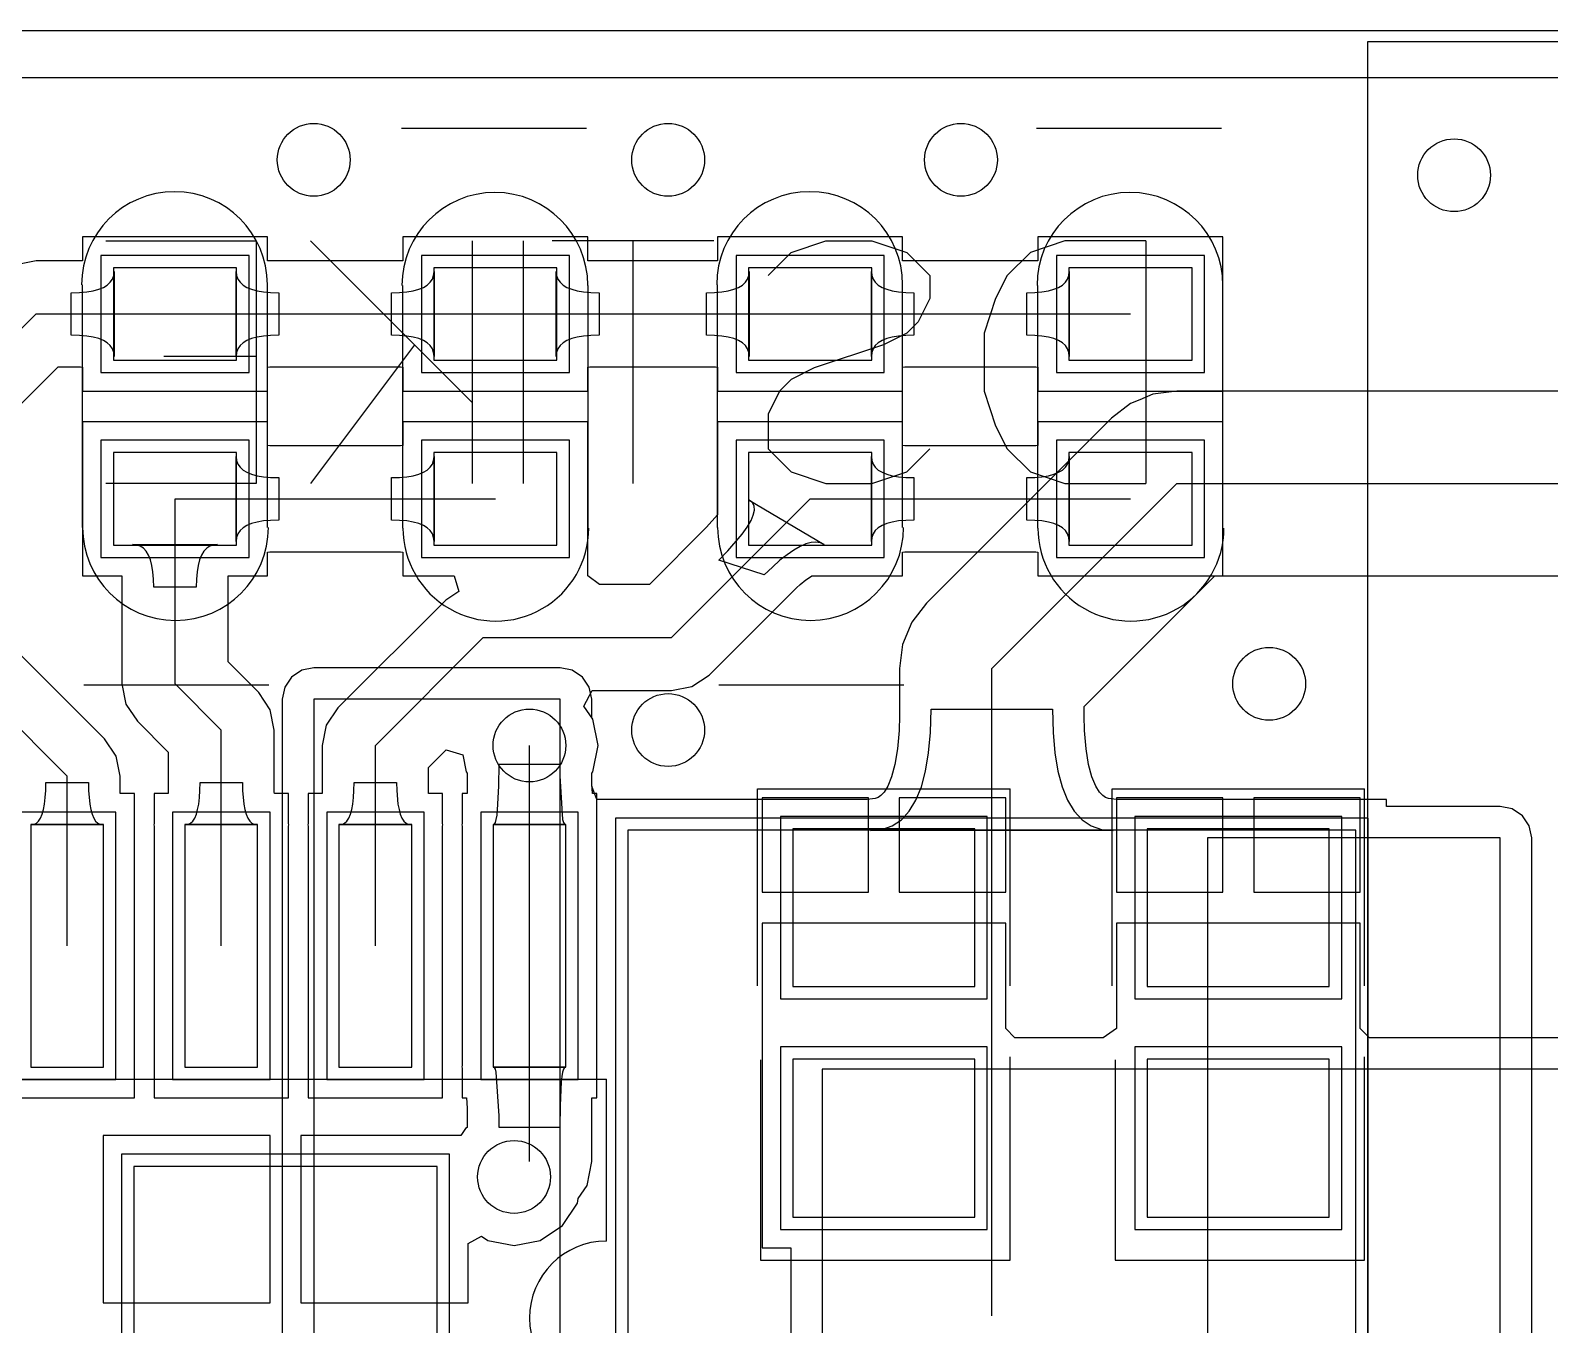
# Model space of a CAD drawing. Header units: millimetres. Extents: x 45 to 153, y 65 to 102.
# Drawn here: x 51.51 to 64.03, y 90.99 to 101.65 of the extents above; entities that cross this region are included whole.
import ezdxf

# ---------------------------------------------------------------- set-up
doc = ezdxf.new("R2010")
doc.units = ezdxf.units.MM
for name, color, linetype in [('BottomLayer', 5, 'Continuous'), ('BottomOverlay', 54, 'Continuous'), ('BottomPaste', 16, 'Continuous'), ('BottomSolder', 6, 'Continuous'), ('KeepOutLayer', 6, 'Continuous'), ('MultiLayer', 9, 'Continuous'), ('TopLayer', 1, 'Continuous'), ('TopOverlay', 2, 'Continuous'), ('TopPaste', 8, 'Continuous'), ('TopSolder', 216, 'Continuous')]:
    doc.layers.add(name, color=color, linetype=linetype)

# ---------------------------------------------------------------- blocks, each defined once
blk = doc.blocks.new('IP5306_3')
at = {"layer": 'TopLayer'}
for p, q in [((-4.085, 1.675), (-4.085, 1.075)), ((-2.085, 1.675), (-4.085, 1.675)), ((-2.085, 1.075), (-2.085, 1.675)), ((1.963, 1.675), (1.963, 1.075)), ((3.963, 1.675), (1.963, 1.675)), ((3.963, 1.075), (3.963, 1.675)), ((-4.085, 1.075), (-2.085, 1.075)), ((1.963, 1.075), (3.963, 1.075)), ((-1.267, 0.615), (-1.267, -1.885)), ((1.233, 0.615), (-1.267, 0.615)), ((1.233, -1.885), (1.233, 0.615)), ((-4.085, 0.405), (-4.085, -0.195)), ((-2.085, 0.405), (-4.085, 0.405)), ((-2.085, -0.195), (-2.085, 0.405)), ((1.963, 0.405), (1.963, -0.195)), ((3.963, 0.405), (1.963, 0.405)), ((3.963, -0.195), (3.963, 0.405)), ((-4.085, -0.195), (-2.085, -0.195)), ((1.963, -0.195), (3.963, -0.195)), ((-4.085, -0.865), (-4.085, -1.465)), ((-2.085, -0.865), (-4.085, -0.865)), ((-2.085, -1.465), (-2.085, -0.865)), ((1.963, -0.865), (1.963, -1.465)), ((3.963, -0.865), (1.963, -0.865)), ((3.963, -1.465), (3.963, -0.865)), ((-4.085, -1.465), (-2.085, -1.465)), ((1.963, -1.465), (3.963, -1.465)), ((-1.267, -1.885), (1.233, -1.885)), ((-4.085, -2.135), (-4.085, -2.735)), ((-2.085, -2.135), (-4.085, -2.135)), ((-2.085, -2.735), (-2.085, -2.135)), ((1.963, -2.135), (1.963, -2.735)), ((3.963, -2.135), (1.963, -2.135)), ((3.963, -2.735), (3.963, -2.135)), ((-4.085, -2.735), (-2.085, -2.735)), ((1.963, -2.735), (3.963, -2.735))]:
    blk.add_line(p, q, dxfattribs=at)
at = {"layer": 'TopOverlay'}
for p, q in [((-0.652, 2.01), (-1.987, 2.01)), ((-1.987, -3.07), (-1.987, 2.01)), ((0.618, 2.01), (1.853, 2.01)), ((1.853, -3.07), (1.853, 2.01)), ((1.853, -3.07), (-1.987, -3.07))]:
    blk.add_line(p, q, dxfattribs=at)
blk.add_arc((-0.017, 2.01), 0.635, 180, 0, dxfattribs=at)
at = {"layer": 'TopPaste'}
for p, q in [((-4.085, 1.675), (-4.085, 1.075)), ((-2.085, 1.675), (-4.085, 1.675)), ((-2.085, 1.075), (-2.085, 1.675)), ((1.963, 1.675), (1.963, 1.075)), ((3.963, 1.675), (1.963, 1.675)), ((3.963, 1.075), (3.963, 1.675)), ((-4.085, 1.075), (-2.085, 1.075)), ((1.963, 1.075), (3.963, 1.075)), ((-1.267, 0.615), (-1.267, -1.885)), ((1.233, 0.615), (-1.267, 0.615)), ((1.233, -1.885), (1.233, 0.615)), ((-4.085, 0.405), (-4.085, -0.195)), ((-2.085, 0.405), (-4.085, 0.405)), ((-2.085, -0.195), (-2.085, 0.405)), ((1.963, 0.405), (1.963, -0.195)), ((3.963, 0.405), (1.963, 0.405)), ((3.963, -0.195), (3.963, 0.405)), ((-4.085, -0.195), (-2.085, -0.195)), ((1.963, -0.195), (3.963, -0.195)), ((-4.085, -0.865), (-4.085, -1.465)), ((-2.085, -0.865), (-4.085, -0.865)), ((-2.085, -1.465), (-2.085, -0.865)), ((1.963, -0.865), (1.963, -1.465)), ((3.963, -0.865), (1.963, -0.865)), ((3.963, -1.465), (3.963, -0.865)), ((-4.085, -1.465), (-2.085, -1.465)), ((1.963, -1.465), (3.963, -1.465)), ((-1.267, -1.885), (1.233, -1.885)), ((-4.085, -2.135), (-4.085, -2.735)), ((-2.085, -2.135), (-4.085, -2.135)), ((-2.085, -2.735), (-2.085, -2.135)), ((1.963, -2.135), (1.963, -2.735)), ((3.963, -2.135), (1.963, -2.135)), ((3.963, -2.735), (3.963, -2.135)), ((-4.085, -2.735), (-2.085, -2.735)), ((1.963, -2.735), (3.963, -2.735))]:
    blk.add_line(p, q, dxfattribs=at)
at = {"layer": 'TopSolder'}
for p, q in [((-4.186, 1.777), (-4.186, 0.974)), ((-1.983, 1.777), (-4.186, 1.777)), ((-1.983, 0.974), (-1.983, 1.777)), ((1.862, 1.777), (1.862, 0.974)), ((4.065, 1.777), (1.862, 1.777)), ((4.065, 0.974), (4.065, 1.777)), ((-4.186, 0.974), (-1.983, 0.974)), ((1.862, 0.974), (4.065, 0.974)), ((-1.368, 0.717), (-1.368, -1.987)), ((1.335, 0.717), (-1.368, 0.717)), ((1.335, -1.987), (1.335, 0.717)), ((-4.186, 0.507), (-4.186, -0.296)), ((-1.983, 0.507), (-4.186, 0.507)), ((-1.983, -0.296), (-1.983, 0.507)), ((1.862, 0.507), (1.862, -0.296)), ((4.065, 0.507), (1.862, 0.507)), ((4.065, -0.296), (4.065, 0.507)), ((-4.186, -0.296), (-1.983, -0.296)), ((1.862, -0.296), (4.065, -0.296)), ((-4.186, -0.763), (-4.186, -1.566)), ((-1.983, -0.763), (-4.186, -0.763)), ((-1.983, -1.566), (-1.983, -0.763)), ((1.862, -0.763), (1.862, -1.566)), ((4.065, -0.763), (1.862, -0.763)), ((4.065, -1.566), (4.065, -0.763)), ((-4.186, -1.566), (-1.983, -1.566)), ((1.862, -1.566), (4.065, -1.566)), ((-1.368, -1.987), (1.335, -1.987)), ((-4.186, -2.033), (-4.186, -2.836)), ((-1.983, -2.033), (-4.186, -2.033)), ((-1.983, -2.836), (-1.983, -2.033)), ((1.862, -2.033), (1.862, -2.836)), ((4.065, -2.033), (1.862, -2.033)), ((4.065, -2.836), (4.065, -2.033)), ((-4.186, -2.836), (-1.983, -2.836)), ((1.862, -2.836), (4.065, -2.836))]:
    blk.add_line(p, q, dxfattribs=at)
blk = doc.blocks.new('LED_36')
at = {"layer": 'TopLayer'}
for p, q in [((-1.143, 0.508), (-1.143, -0.508)), ((-0.381, 0.508), (-1.143, 0.508)), ((-0.381, -0.508), (-0.381, 0.508)), ((0.381, 0.508), (0.381, -0.508)), ((1.143, 0.508), (0.381, 0.508)), ((1.143, -0.508), (1.143, 0.508)), ((-1.143, -0.508), (-0.381, -0.508)), ((0.381, -0.508), (1.143, -0.508))]:
    blk.add_line(p, q, dxfattribs=at)
at = {"layer": 'TopOverlay'}
for p, q in [((-0.997, 0.762), (1.003, 0.762)), ((-2.294, 0.497), (-2.294, 0.751)), ((-2.294, -0.773), (-2.294, 0.497)), ((1.003, -0.762), (-0.997, -0.762))]:
    blk.add_line(p, q, dxfattribs=at)
for centre, start, end in [((-0.997, -0.004), 90, 270), ((1.003, 0.004), 270, 90)]:
    blk.add_arc(centre, 0.766, start, end, dxfattribs=at)
at = {"layer": 'TopPaste'}
for p, q in [((-1.143, 0.508), (-1.143, -0.508)), ((-0.381, 0.508), (-1.143, 0.508)), ((-0.381, -0.508), (-0.381, 0.508)), ((0.381, 0.508), (0.381, -0.508)), ((1.143, 0.508), (0.381, 0.508)), ((1.143, -0.508), (1.143, 0.508)), ((-1.143, -0.508), (-0.381, -0.508)), ((0.381, -0.508), (1.143, -0.508))]:
    blk.add_line(p, q, dxfattribs=at)
at = {"layer": 'TopSolder'}
for p, q in [((-1.245, 0.61), (-1.245, -0.61)), ((-0.279, 0.61), (-1.245, 0.61)), ((-0.279, -0.61), (-0.279, 0.61)), ((0.279, 0.61), (0.279, -0.61)), ((1.245, 0.61), (0.279, 0.61)), ((1.245, -0.61), (1.245, 0.61)), ((-1.245, -0.61), (-0.279, -0.61)), ((0.279, -0.61), (1.245, -0.61))]:
    blk.add_line(p, q, dxfattribs=at)
blk = doc.blocks.new('LED_37')
at = {"layer": 'TopLayer'}
for p, q in [((-1.143, 0.508), (-1.143, -0.508)), ((-0.381, 0.508), (-1.143, 0.508)), ((-0.381, -0.508), (-0.381, 0.508)), ((0.381, 0.508), (0.381, -0.508)), ((1.143, 0.508), (0.381, 0.508)), ((1.143, -0.508), (1.143, 0.508)), ((-1.143, -0.508), (-0.381, -0.508)), ((0.381, -0.508), (1.143, -0.508))]:
    blk.add_line(p, q, dxfattribs=at)
at = {"layer": 'TopOverlay'}
for p, q in [((1.003, 0.762), (-0.997, 0.762)), ((-2.294, 0.497), (-2.294, 0.751)), ((-2.294, -0.773), (-2.294, 0.497)), ((1.003, -0.762), (-0.997, -0.762))]:
    blk.add_line(p, q, dxfattribs=at)
for centre, start, end in [((-0.997, -0.004), 90, 270), ((1.003, 0.004), 270, 90)]:
    blk.add_arc(centre, 0.766, start, end, dxfattribs=at)
at = {"layer": 'TopPaste'}
for p, q in [((-1.143, 0.508), (-1.143, -0.508)), ((-0.381, 0.508), (-1.143, 0.508)), ((-0.381, -0.508), (-0.381, 0.508)), ((0.381, 0.508), (0.381, -0.508)), ((1.143, 0.508), (0.381, 0.508)), ((1.143, -0.508), (1.143, 0.508)), ((-1.143, -0.508), (-0.381, -0.508)), ((0.381, -0.508), (1.143, -0.508))]:
    blk.add_line(p, q, dxfattribs=at)
at = {"layer": 'TopSolder'}
for p, q in [((-1.245, 0.61), (-1.245, -0.61)), ((-0.279, 0.61), (-1.245, 0.61)), ((-0.279, -0.61), (-0.279, 0.61)), ((0.279, 0.61), (0.279, -0.61)), ((1.245, 0.61), (0.279, 0.61)), ((1.245, -0.61), (1.245, 0.61)), ((-1.245, -0.61), (-0.279, -0.61)), ((0.279, -0.61), (1.245, -0.61))]:
    blk.add_line(p, q, dxfattribs=at)
blk = doc.blocks.new('LED_38')
at = {"layer": 'TopLayer'}
for p, q in [((-1.143, 0.508), (-1.143, -0.508)), ((-0.381, 0.508), (-1.143, 0.508)), ((-0.381, -0.508), (-0.381, 0.508)), ((0.381, 0.508), (0.381, -0.508)), ((1.143, 0.508), (0.381, 0.508)), ((1.143, -0.508), (1.143, 0.508)), ((-1.143, -0.508), (-0.381, -0.508)), ((0.381, -0.508), (1.143, -0.508))]:
    blk.add_line(p, q, dxfattribs=at)
at = {"layer": 'TopOverlay'}
for p, q in [((-0.997, 0.762), (1.003, 0.762)), ((-2.294, 0.751), (-2.294, 0.497)), ((-2.294, 0.497), (-2.294, -0.773)), ((-0.997, -0.762), (1.003, -0.762))]:
    blk.add_line(p, q, dxfattribs=at)
for centre, start, end in [((-0.997, -0.004), 90, 270), ((1.003, 0.004), 270, 90)]:
    blk.add_arc(centre, 0.766, start, end, dxfattribs=at)
at = {"layer": 'TopPaste'}
for p, q in [((-1.143, 0.508), (-1.143, -0.508)), ((-0.381, 0.508), (-1.143, 0.508)), ((-0.381, -0.508), (-0.381, 0.508)), ((0.381, 0.508), (0.381, -0.508)), ((1.143, 0.508), (0.381, 0.508)), ((1.143, -0.508), (1.143, 0.508)), ((-1.143, -0.508), (-0.381, -0.508)), ((0.381, -0.508), (1.143, -0.508))]:
    blk.add_line(p, q, dxfattribs=at)
at = {"layer": 'TopSolder'}
for p, q in [((-1.245, 0.61), (-1.245, -0.61)), ((-0.279, 0.61), (-1.245, 0.61)), ((-0.279, -0.61), (-0.279, 0.61)), ((0.279, 0.61), (0.279, -0.61)), ((1.245, 0.61), (0.279, 0.61)), ((1.245, -0.61), (1.245, 0.61)), ((-1.245, -0.61), (-0.279, -0.61)), ((0.279, -0.61), (1.245, -0.61))]:
    blk.add_line(p, q, dxfattribs=at)
blk = doc.blocks.new('LED_39')
at = {"layer": 'TopLayer'}
for p, q in [((-1.143, 0.508), (-1.143, -0.508)), ((-0.381, 0.508), (-1.143, 0.508)), ((-0.381, -0.508), (-0.381, 0.508)), ((0.381, 0.508), (0.381, -0.508)), ((1.143, 0.508), (0.381, 0.508)), ((1.143, -0.508), (1.143, 0.508)), ((-1.143, -0.508), (-0.381, -0.508)), ((0.381, -0.508), (1.143, -0.508))]:
    blk.add_line(p, q, dxfattribs=at)
at = {"layer": 'TopOverlay'}
for p, q in [((-0.997, 0.762), (1.003, 0.762)), ((-2.294, 0.751), (-2.294, 0.497)), ((-2.294, 0.497), (-2.294, -0.773)), ((-0.997, -0.762), (1.003, -0.762))]:
    blk.add_line(p, q, dxfattribs=at)
for centre, start, end in [((-0.997, -0.004), 90, 270), ((1.003, 0.004), 270, 90)]:
    blk.add_arc(centre, 0.766, start, end, dxfattribs=at)
at = {"layer": 'TopPaste'}
for p, q in [((-1.143, 0.508), (-1.143, -0.508)), ((-0.381, 0.508), (-1.143, 0.508)), ((-0.381, -0.508), (-0.381, 0.508)), ((0.381, 0.508), (0.381, -0.508)), ((1.143, 0.508), (0.381, 0.508)), ((1.143, -0.508), (1.143, 0.508)), ((-1.143, -0.508), (-0.381, -0.508)), ((0.381, -0.508), (1.143, -0.508))]:
    blk.add_line(p, q, dxfattribs=at)
at = {"layer": 'TopSolder'}
for p, q in [((-1.245, 0.61), (-1.245, -0.61)), ((-0.279, 0.61), (-1.245, 0.61)), ((-0.279, -0.61), (-0.279, 0.61)), ((0.279, 0.61), (0.279, -0.61)), ((1.245, 0.61), (0.279, 0.61)), ((1.245, -0.61), (1.245, 0.61)), ((-1.245, -0.61), (-0.279, -0.61)), ((0.279, -0.61), (1.245, -0.61))]:
    blk.add_line(p, q, dxfattribs=at)
blk = doc.blocks.new('C0805_47')
at = {"layer": 'TopLayer'}
for p, q in [((-0.3, 0.75), (-1.6, 0.75)), ((-1.6, 0.75), (-1.6, -0.75)), ((-0.3, -0.75), (-0.3, 0.75)), ((1.6, 0.75), (0.3, 0.75)), ((0.3, 0.75), (0.3, -0.75)), ((1.6, -0.75), (1.6, 0.75)), ((-1.6, -0.75), (-0.3, -0.75)), ((0.3, -0.75), (1.6, -0.75))]:
    blk.add_line(p, q, dxfattribs=at)
at = {"layer": 'TopOverlay'}
for p, q in [((-0.305, 1.041), (-1.93, 1.041)), ((-1.93, -1.041), (-1.93, 1.041)), ((1.956, 1.041), (0.279, 1.041)), ((1.956, -1.016), (1.956, 1.041)), ((-0.305, -1.041), (-1.93, -1.041)), ((0.305, -1.016), (1.956, -1.016))]:
    blk.add_line(p, q, dxfattribs=at)
at = {"layer": 'TopPaste'}
for p, q in [((-0.3, 0.75), (-1.6, 0.75)), ((-1.6, 0.75), (-1.6, -0.75)), ((-0.3, -0.75), (-0.3, 0.75)), ((1.6, 0.75), (0.3, 0.75)), ((0.3, 0.75), (0.3, -0.75)), ((1.6, -0.75), (1.6, 0.75)), ((-1.6, -0.75), (-0.3, -0.75)), ((0.3, -0.75), (1.6, -0.75))]:
    blk.add_line(p, q, dxfattribs=at)
at = {"layer": 'TopSolder'}
for p, q in [((-0.198, 0.852), (-1.702, 0.852)), ((-1.702, 0.852), (-1.702, -0.852)), ((-0.198, -0.852), (-0.198, 0.852)), ((1.702, 0.852), (0.198, 0.852)), ((0.198, 0.852), (0.198, -0.852)), ((1.702, -0.852), (1.702, 0.852)), ((-1.702, -0.852), (-0.198, -0.852)), ((0.198, -0.852), (1.702, -0.852))]:
    blk.add_line(p, q, dxfattribs=at)
blk = doc.blocks.new('C0805_50')
at = {"layer": 'TopLayer'}
for p, q in [((-0.3, 0.75), (-1.6, 0.75)), ((-1.6, 0.75), (-1.6, -0.75)), ((-0.3, -0.75), (-0.3, 0.75)), ((1.6, 0.75), (0.3, 0.75)), ((0.3, 0.75), (0.3, -0.75)), ((1.6, -0.75), (1.6, 0.75)), ((-1.6, -0.75), (-0.3, -0.75)), ((0.3, -0.75), (1.6, -0.75))]:
    blk.add_line(p, q, dxfattribs=at)
at = {"layer": 'TopOverlay'}
for p, q in [((-0.305, 1.041), (-1.93, 1.041)), ((-1.93, -1.041), (-1.93, 1.041)), ((1.956, 1.041), (0.279, 1.041)), ((1.956, -1.016), (1.956, 1.041)), ((-0.305, -1.041), (-1.93, -1.041)), ((0.305, -1.016), (1.956, -1.016))]:
    blk.add_line(p, q, dxfattribs=at)
at = {"layer": 'TopPaste'}
for p, q in [((-0.3, 0.75), (-1.6, 0.75)), ((-1.6, 0.75), (-1.6, -0.75)), ((-0.3, -0.75), (-0.3, 0.75)), ((1.6, 0.75), (0.3, 0.75)), ((0.3, 0.75), (0.3, -0.75)), ((1.6, -0.75), (1.6, 0.75)), ((-1.6, -0.75), (-0.3, -0.75)), ((0.3, -0.75), (1.6, -0.75))]:
    blk.add_line(p, q, dxfattribs=at)
at = {"layer": 'TopSolder'}
for p, q in [((-0.198, 0.852), (-1.702, 0.852)), ((-1.702, 0.852), (-1.702, -0.852)), ((-0.198, -0.852), (-0.198, 0.852)), ((1.702, 0.852), (0.198, 0.852)), ((0.198, 0.852), (0.198, -0.852)), ((1.702, -0.852), (1.702, 0.852)), ((-1.702, -0.852), (-0.198, -0.852)), ((0.198, -0.852), (1.702, -0.852))]:
    blk.add_line(p, q, dxfattribs=at)
blk = doc.blocks.new('18650_SMT_B_66')
at = {"layer": 'BottomLayer'}
for p, q in [((70.085, 2.92), (70.085, -5.08)), ((76.085, -5.08), (76.085, 2.92)), ((70.085, -5.08), (76.085, -5.08))]:
    blk.add_line(p, q, dxfattribs=at)
at = {"layer": 'BottomOverlay'}
for p, q in [((69.985, 9.42), (69.985, -11.58)), ((69.985, -11.58), (-7.015, -11.58))]:
    blk.add_line(p, q, dxfattribs=at)
at = {"layer": 'BottomPaste'}
for p, q in [((70.085, 2.92), (70.085, -5.08)), ((76.085, -5.08), (76.085, 2.92)), ((70.085, -5.08), (76.085, -5.08))]:
    blk.add_line(p, q, dxfattribs=at)
at = {"layer": 'BottomSolder'}
for p, q in [((69.983, 3.022), (69.983, -5.181)), ((76.187, -5.181), (76.187, 3.022)), ((69.983, -5.181), (76.187, -5.181))]:
    blk.add_line(p, q, dxfattribs=at)

msp = doc.modelspace()

# ---------------------------------------------------------------- linework, layer by layer
at = {"layer": 'BottomLayer'}
for p, q in [((48.811, 101.262), (146.747, 101.262)), ((60.96, 98.678), (60.763, 98.652)), ((68.834, 98.678), (60.96, 98.678)), ((60.58, 98.576), (60.422, 98.455)), ((60.656, 98.607), (60.58, 98.576)), ((60.763, 98.652), (60.656, 98.607)), ((60.422, 98.455), (58.898, 96.931)), ((59.436, 96.393), (60.96, 97.917)), ((60.96, 97.917), (68.834, 97.917)), ((60.197, 96.078), (61.275, 97.156)), ((61.275, 97.156), (68.519, 97.156)), ((58.898, 96.931), (58.777, 96.773)), ((58.777, 96.773), (58.701, 96.59)), ((58.701, 96.59), (58.675, 96.393)), ((53.665, 96.322), (53.609, 96.238)), ((53.749, 96.378), (53.665, 96.322)), ((53.848, 96.398), (53.749, 96.378)), ((55.88, 96.398), (53.848, 96.398)), ((55.979, 96.378), (55.88, 96.398)), ((56.063, 96.322), (55.979, 96.378)), ((56.119, 96.238), (56.063, 96.322)), ((58.675, 96.393), (58.675, 96.001)), ((59.436, 91.059), (59.436, 96.393)), ((53.609, 96.238), (53.589, 96.139)), ((56.139, 96.139), (56.119, 96.238)), ((53.589, 96.139), (53.589, 83.317)), ((53.848, 96.139), (53.848, 74.549)), ((55.88, 96.139), (53.848, 96.139)), ((55.88, 74.549), (55.88, 96.139)), ((56.139, 95.987), (56.139, 96.139)), ((58.931, 95.866), (58.936, 96.056)), ((58.936, 96.056), (59.936, 96.056)), ((59.936, 96.056), (59.941, 95.866)), ((60.197, 96.001), (60.197, 96.078)), ((56.148, 95.974), (56.139, 95.987)), ((56.191, 95.758), (56.148, 95.974)), ((58.675, 96.001), (58.672, 95.881)), ((60.2, 95.881), (60.197, 96.001)), ((58.672, 95.881), (58.659, 95.729)), ((58.916, 95.696), (58.931, 95.866)), ((59.941, 95.866), (59.956, 95.696)), ((60.213, 95.729), (60.2, 95.881)), ((56.148, 95.542), (56.191, 95.758)), ((58.659, 95.729), (58.638, 95.601)), ((58.891, 95.546), (58.916, 95.696)), ((59.956, 95.696), (59.981, 95.546)), ((60.234, 95.601), (60.213, 95.729)), ((56.139, 95.529), (56.148, 95.542)), ((58.638, 95.601), (58.61, 95.499)), ((58.856, 95.416), (58.891, 95.546)), ((59.981, 95.546), (60.016, 95.416)), ((60.262, 95.499), (60.234, 95.601)), ((56.139, 95.422), (56.139, 95.529)), ((56.182, 95.313), (56.139, 95.422)), ((58.579, 95.423), (58.549, 95.373)), ((58.61, 95.499), (58.579, 95.423)), ((58.811, 95.306), (58.856, 95.416)), ((60.016, 95.416), (60.061, 95.306)), ((60.293, 95.423), (60.262, 95.499)), ((60.323, 95.373), (60.293, 95.423)), ((56.266, 95.313), (56.182, 95.313)), ((58.407, 95.313), (56.266, 95.313)), ((58.409, 95.314), (58.407, 95.313)), ((58.474, 95.32), (58.409, 95.314)), ((58.499, 95.329), (58.474, 95.32)), ((58.522, 95.345), (58.499, 95.329)), ((58.549, 95.373), (58.522, 95.345)), ((58.756, 95.216), (58.811, 95.306)), ((60.061, 95.306), (60.116, 95.216)), ((60.35, 95.345), (60.323, 95.373)), ((60.373, 95.329), (60.35, 95.345)), ((60.398, 95.32), (60.373, 95.329)), ((60.463, 95.314), (60.398, 95.32)), ((60.465, 95.313), (60.463, 95.314)), ((62.69, 95.313), (60.465, 95.313)), ((62.69, 95.255), (62.69, 95.313)), ((58.691, 95.146), (58.756, 95.216)), ((60.116, 95.216), (60.181, 95.146)), ((63.627, 95.255), (62.69, 95.255)), ((63.726, 95.235), (63.627, 95.255)), ((63.81, 95.179), (63.726, 95.235)), ((63.866, 95.095), (63.81, 95.179)), ((58.436, 95.056), (58.531, 95.066)), ((60.436, 95.056), (58.436, 95.056)), ((58.531, 95.066), (58.616, 95.096)), ((58.616, 95.096), (58.691, 95.146)), ((60.181, 95.146), (60.256, 95.096)), ((60.256, 95.096), (60.341, 95.066)), ((60.341, 95.066), (60.436, 95.056)), ((63.886, 94.996), (63.866, 95.095)), ((61.214, 94.996), (61.214, 80.391)), ((63.627, 94.996), (61.214, 94.996)), ((63.627, 80.391), (63.627, 94.996)), ((63.886, 80.391), (63.886, 94.996))]:
    msp.add_line(p, q, dxfattribs=at)
for centre in [(53.848, 100.584), (56.769, 100.584), (59.182, 100.584), (63.246, 100.457), (61.722, 96.266), (56.769, 95.885), (55.626, 95.758), (55.499, 92.202)]:
    msp.add_circle(centre, 0.3, dxfattribs=at)
at = {"layer": 'BottomOverlay'}
for p, q in [((52.136, 99.917), (53.374, 99.917)), ((53.374, 99.917), (53.374, 97.917)), ((53.822, 99.917), (55.155, 98.584)), ((55.155, 99.917), (55.155, 97.917)), ((55.574, 99.917), (55.574, 97.917)), ((57.145, 99.917), (55.812, 99.917)), ((56.478, 99.917), (56.478, 97.917)), ((57.783, 99.821), (58.068, 99.917)), ((58.068, 99.917), (58.449, 99.917)), ((58.449, 99.917), (58.735, 99.821)), ((60.039, 99.917), (59.754, 99.821)), ((60.706, 99.917), (60.039, 99.917)), ((60.706, 99.917), (60.706, 97.917)), ((57.592, 99.631), (57.783, 99.821)), ((58.735, 99.821), (58.925, 99.631)), ((59.754, 99.821), (59.563, 99.631)), ((58.925, 99.631), (58.925, 99.44)), ((59.563, 99.631), (59.468, 99.44)), ((58.925, 99.44), (58.83, 99.25)), ((59.468, 99.44), (59.373, 99.155)), ((58.83, 99.25), (58.735, 99.155)), ((54.679, 99.06), (53.822, 97.917)), ((58.545, 99.06), (57.973, 98.869)), ((58.735, 99.155), (58.545, 99.06)), ((59.373, 99.155), (59.373, 98.679)), ((53.374, 98.964), (52.612, 98.964)), ((57.973, 98.869), (57.783, 98.774)), ((57.688, 98.679), (57.592, 98.488)), ((57.783, 98.774), (57.688, 98.679)), ((59.373, 98.679), (59.468, 98.393)), ((57.592, 98.488), (57.592, 98.203)), ((59.468, 98.393), (59.563, 98.203)), ((57.592, 98.203), (57.783, 98.012)), ((58.735, 98.012), (58.925, 98.203)), ((59.563, 98.203), (59.754, 98.012)), ((53.374, 97.917), (52.136, 97.917)), ((57.783, 98.012), (58.068, 97.917)), ((58.068, 97.917), (58.449, 97.917)), ((58.449, 97.917), (58.735, 98.012)), ((59.754, 98.012), (60.039, 97.917)), ((60.039, 97.917), (60.706, 97.917))]:
    msp.add_line(p, q, dxfattribs=at)
at = {"layer": 'KeepOutLayer'}
msp.add_line((47.904, 101.651), (147.876, 101.651), dxfattribs=at)
at = {"layer": 'MultiLayer'}
for centre in [(53.848, 100.584), (56.769, 100.584), (59.182, 100.584), (63.246, 100.457), (61.722, 96.266), (56.769, 95.885), (55.626, 95.758), (55.499, 92.202)]:
    msp.add_circle(centre, 0.3, dxfattribs=at)
at = {"layer": 'TopLayer'}
for p, q in [((48.811, 101.262), (146.747, 101.262)), ((53.467, 99.949), (51.943, 99.949)), ((51.943, 99.949), (51.943, 99.753)), ((53.467, 99.753), (53.467, 99.949)), ((56.107, 99.949), (54.583, 99.949)), ((54.583, 99.949), (54.583, 99.753)), ((56.107, 99.753), (56.107, 99.949)), ((58.701, 99.949), (57.177, 99.949)), ((57.177, 99.949), (57.177, 99.753)), ((58.701, 99.753), (58.701, 99.949)), ((61.341, 99.949), (59.817, 99.949)), ((59.817, 99.949), (59.817, 99.753)), ((61.341, 98.679), (61.341, 99.949)), ((51.562, 99.751), (51.395, 99.718)), ((51.925, 99.751), (51.562, 99.751)), ((51.943, 99.753), (51.925, 99.751)), ((52.2, 99.631), (52.203, 99.664)), ((52.203, 99.664), (52.203, 98.964)), ((53.21, 98.964), (53.21, 99.664)), ((53.21, 99.664), (53.213, 99.631)), ((53.486, 99.751), (53.467, 99.753)), ((54.564, 99.751), (53.486, 99.751)), ((54.583, 99.753), (54.564, 99.751)), ((54.836, 99.631), (54.84, 99.664)), ((54.84, 99.664), (54.84, 98.964)), ((55.847, 98.964), (55.847, 99.664)), ((55.847, 99.664), (55.85, 99.631)), ((56.125, 99.751), (56.107, 99.753)), ((57.159, 99.751), (56.125, 99.751)), ((57.177, 99.753), (57.159, 99.751)), ((57.434, 99.631), (57.437, 99.664)), ((57.437, 99.664), (57.437, 98.964)), ((58.444, 98.964), (58.444, 99.664)), ((58.444, 99.664), (58.448, 99.631)), ((58.72, 99.751), (58.701, 99.753)), ((59.798, 99.751), (58.72, 99.751)), ((59.817, 99.753), (59.798, 99.751)), ((60.071, 99.631), (60.074, 99.664)), ((60.074, 99.664), (60.074, 98.964)), ((52.115, 99.533), (52.147, 99.552)), ((52.147, 99.552), (52.171, 99.575)), ((52.171, 99.575), (52.189, 99.601)), ((52.189, 99.601), (52.2, 99.631)), ((53.213, 99.631), (53.224, 99.601)), ((53.224, 99.601), (53.241, 99.575)), ((53.241, 99.575), (53.266, 99.552)), ((53.266, 99.552), (53.297, 99.533)), ((54.752, 99.533), (54.784, 99.552)), ((54.784, 99.552), (54.808, 99.575)), ((54.808, 99.575), (54.826, 99.601)), ((54.826, 99.601), (54.836, 99.631)), ((55.85, 99.631), (55.861, 99.601)), ((55.861, 99.601), (55.878, 99.575)), ((55.878, 99.575), (55.903, 99.552)), ((55.903, 99.552), (55.935, 99.533)), ((57.349, 99.533), (57.381, 99.552)), ((57.381, 99.552), (57.406, 99.575)), ((57.406, 99.575), (57.423, 99.601)), ((57.423, 99.601), (57.434, 99.631)), ((58.448, 99.631), (58.458, 99.601)), ((58.458, 99.601), (58.476, 99.575)), ((58.476, 99.575), (58.5, 99.552)), ((58.5, 99.552), (58.532, 99.533)), ((59.987, 99.533), (60.018, 99.552)), ((60.018, 99.552), (60.043, 99.575)), ((60.043, 99.575), (60.06, 99.601)), ((60.06, 99.601), (60.071, 99.631)), ((51.85, 99.489), (51.917, 99.491)), ((51.85, 99.139), (51.85, 99.489)), ((51.917, 99.491), (51.977, 99.496)), ((51.977, 99.496), (52.03, 99.505)), ((52.03, 99.505), (52.076, 99.517)), ((52.076, 99.517), (52.115, 99.533)), ((53.297, 99.533), (53.336, 99.517)), ((53.336, 99.517), (53.381, 99.505)), ((53.381, 99.505), (53.434, 99.496)), ((53.434, 99.496), (53.493, 99.491)), ((53.493, 99.491), (53.56, 99.489)), ((53.56, 99.489), (53.56, 99.139)), ((54.49, 99.489), (54.556, 99.491)), ((54.49, 99.139), (54.49, 99.489)), ((54.556, 99.491), (54.616, 99.496)), ((54.616, 99.496), (54.668, 99.505)), ((54.668, 99.505), (54.714, 99.517)), ((54.714, 99.517), (54.752, 99.533)), ((55.935, 99.533), (55.974, 99.517)), ((55.974, 99.517), (56.019, 99.505)), ((56.019, 99.505), (56.072, 99.496)), ((56.072, 99.496), (56.132, 99.491)), ((56.132, 99.491), (56.2, 99.489)), ((56.2, 99.489), (56.2, 99.139)), ((57.084, 99.489), (57.152, 99.491)), ((57.084, 99.139), (57.084, 99.489)), ((57.152, 99.491), (57.212, 99.496)), ((57.212, 99.496), (57.265, 99.505)), ((57.265, 99.505), (57.31, 99.517)), ((57.31, 99.517), (57.349, 99.533)), ((58.532, 99.533), (58.57, 99.517)), ((58.57, 99.517), (58.616, 99.505)), ((58.616, 99.505), (58.668, 99.496)), ((58.668, 99.496), (58.728, 99.491)), ((58.728, 99.491), (58.794, 99.489)), ((58.794, 99.489), (58.794, 99.139)), ((59.724, 99.489), (59.791, 99.491)), ((59.724, 99.139), (59.724, 99.489)), ((59.791, 99.491), (59.85, 99.496)), ((59.85, 99.496), (59.903, 99.505)), ((59.903, 99.505), (59.948, 99.517)), ((59.948, 99.517), (59.987, 99.533)), ((50.927, 98.679), (51.562, 99.314)), ((51.562, 99.314), (52.705, 99.314)), ((52.705, 99.314), (55.345, 99.314)), ((55.345, 99.314), (57.939, 99.314)), ((57.939, 99.314), (60.579, 99.314)), ((51.917, 99.137), (51.85, 99.139)), ((51.977, 99.132), (51.917, 99.137)), ((52.03, 99.123), (51.977, 99.132)), ((52.076, 99.111), (52.03, 99.123)), ((52.115, 99.095), (52.076, 99.111)), ((52.147, 99.076), (52.115, 99.095)), ((52.171, 99.053), (52.147, 99.076)), ((52.189, 99.027), (52.171, 99.053)), ((53.241, 99.053), (53.224, 99.027)), ((53.266, 99.076), (53.241, 99.053)), ((53.297, 99.095), (53.266, 99.076)), ((53.336, 99.111), (53.297, 99.095)), ((53.381, 99.123), (53.336, 99.111)), ((53.434, 99.132), (53.381, 99.123)), ((53.493, 99.137), (53.434, 99.132)), ((53.56, 99.139), (53.493, 99.137)), ((54.556, 99.137), (54.49, 99.139)), ((54.616, 99.132), (54.556, 99.137)), ((54.668, 99.123), (54.616, 99.132)), ((54.714, 99.111), (54.668, 99.123)), ((54.752, 99.095), (54.714, 99.111)), ((54.784, 99.076), (54.752, 99.095)), ((54.808, 99.053), (54.784, 99.076)), ((54.826, 99.027), (54.808, 99.053)), ((55.878, 99.053), (55.861, 99.027)), ((55.903, 99.076), (55.878, 99.053)), ((55.935, 99.095), (55.903, 99.076)), ((55.974, 99.111), (55.935, 99.095)), ((56.019, 99.123), (55.974, 99.111)), ((56.072, 99.132), (56.019, 99.123)), ((56.132, 99.137), (56.072, 99.132)), ((56.2, 99.139), (56.132, 99.137)), ((57.152, 99.137), (57.084, 99.139)), ((57.212, 99.132), (57.152, 99.137)), ((57.265, 99.123), (57.212, 99.132)), ((57.31, 99.111), (57.265, 99.123)), ((57.349, 99.095), (57.31, 99.111)), ((57.381, 99.076), (57.349, 99.095)), ((57.406, 99.053), (57.381, 99.076)), ((57.423, 99.027), (57.406, 99.053)), ((58.476, 99.053), (58.458, 99.027)), ((58.5, 99.076), (58.476, 99.053)), ((58.532, 99.095), (58.5, 99.076)), ((58.57, 99.111), (58.532, 99.095)), ((58.616, 99.123), (58.57, 99.111)), ((58.668, 99.132), (58.616, 99.123)), ((58.728, 99.137), (58.668, 99.132)), ((58.794, 99.139), (58.728, 99.137)), ((59.791, 99.137), (59.724, 99.139)), ((59.85, 99.132), (59.791, 99.137)), ((59.903, 99.123), (59.85, 99.132)), ((59.948, 99.111), (59.903, 99.123)), ((59.987, 99.095), (59.948, 99.111)), ((60.018, 99.076), (59.987, 99.095)), ((60.043, 99.053), (60.018, 99.076)), ((60.06, 99.027), (60.043, 99.053)), ((52.2, 98.997), (52.189, 99.027)), ((52.203, 98.964), (52.2, 98.997)), ((53.213, 98.997), (53.21, 98.964)), ((53.224, 99.027), (53.213, 98.997)), ((54.836, 98.997), (54.826, 99.027)), ((54.84, 98.964), (54.836, 98.997)), ((55.85, 98.997), (55.847, 98.964)), ((55.861, 99.027), (55.85, 98.997)), ((57.434, 98.997), (57.423, 99.027)), ((57.437, 98.964), (57.434, 98.997)), ((58.448, 98.997), (58.444, 98.964)), ((58.458, 99.027), (58.448, 98.997)), ((60.071, 98.997), (60.06, 99.027)), ((60.074, 98.964), (60.071, 98.997)), ((51.364, 98.498), (51.743, 98.877)), ((51.743, 98.877), (51.925, 98.877)), ((51.925, 98.877), (51.943, 98.875)), ((51.943, 98.875), (51.943, 98.679)), ((53.467, 98.875), (53.486, 98.877)), ((53.467, 98.679), (53.467, 98.875)), ((53.486, 98.877), (54.564, 98.877)), ((54.564, 98.877), (54.583, 98.875)), ((54.583, 98.875), (54.583, 98.679)), ((56.107, 98.875), (56.125, 98.877)), ((56.107, 98.679), (56.107, 98.875)), ((56.125, 98.877), (57.159, 98.877)), ((57.159, 98.877), (57.177, 98.875)), ((57.177, 98.875), (57.177, 98.679)), ((58.701, 98.875), (58.72, 98.877)), ((58.701, 98.679), (58.701, 98.875)), ((58.72, 98.877), (59.798, 98.877)), ((59.798, 98.877), (59.817, 98.875)), ((59.817, 98.875), (59.817, 98.679)), ((51.943, 98.679), (53.467, 98.679)), ((54.583, 98.679), (56.107, 98.679)), ((57.177, 98.679), (58.701, 98.679)), ((59.817, 98.679), (61.341, 98.679)), ((53.467, 98.425), (51.943, 98.425)), ((51.943, 98.425), (51.943, 97.155)), ((53.467, 98.229), (53.467, 98.425)), ((56.107, 98.425), (54.583, 98.425)), ((54.583, 98.425), (54.583, 98.229)), ((56.107, 97.211), (56.107, 98.425)), ((58.701, 98.425), (57.177, 98.425)), ((57.177, 98.425), (57.177, 97.662)), ((58.701, 98.229), (58.701, 98.425)), ((61.341, 98.425), (59.817, 98.425)), ((59.817, 98.425), (59.817, 98.229)), ((61.341, 97.155), (61.341, 98.425)), ((53.486, 98.227), (53.467, 98.229)), ((54.564, 98.227), (53.486, 98.227)), ((54.583, 98.229), (54.564, 98.227)), ((58.72, 98.227), (58.701, 98.229)), ((59.798, 98.227), (58.72, 98.227)), ((59.817, 98.229), (59.798, 98.227)), ((53.21, 97.44), (53.21, 98.14)), ((53.21, 98.14), (53.213, 98.107)), ((53.213, 98.107), (53.224, 98.077)), ((53.224, 98.077), (53.241, 98.051)), ((53.241, 98.051), (53.266, 98.028)), ((54.784, 98.028), (54.808, 98.051)), ((54.808, 98.051), (54.826, 98.077)), ((54.826, 98.077), (54.836, 98.107)), ((54.836, 98.107), (54.84, 98.14)), ((54.84, 98.14), (54.84, 97.44)), ((58.444, 97.44), (58.444, 98.14)), ((58.444, 98.14), (58.448, 98.107)), ((58.448, 98.107), (58.458, 98.077)), ((58.458, 98.077), (58.476, 98.051)), ((58.476, 98.051), (58.5, 98.028)), ((60.018, 98.028), (60.043, 98.051)), ((60.043, 98.051), (60.06, 98.077)), ((60.06, 98.077), (60.071, 98.107)), ((60.071, 98.107), (60.074, 98.14)), ((60.074, 98.14), (60.074, 97.44)), ((53.266, 98.028), (53.297, 98.009)), ((53.297, 98.009), (53.336, 97.993)), ((53.336, 97.993), (53.381, 97.981)), ((53.381, 97.981), (53.434, 97.972)), ((53.434, 97.972), (53.493, 97.967)), ((53.493, 97.967), (53.56, 97.965)), ((53.56, 97.965), (53.56, 97.615)), ((54.49, 97.965), (54.556, 97.967)), ((54.49, 97.615), (54.49, 97.965)), ((54.556, 97.967), (54.616, 97.972)), ((54.616, 97.972), (54.668, 97.981)), ((54.668, 97.981), (54.714, 97.993)), ((54.714, 97.993), (54.752, 98.009)), ((54.752, 98.009), (54.784, 98.028)), ((58.5, 98.028), (58.532, 98.009)), ((58.532, 98.009), (58.57, 97.993)), ((58.57, 97.993), (58.616, 97.981)), ((58.616, 97.981), (58.668, 97.972)), ((58.668, 97.972), (58.728, 97.967)), ((58.728, 97.967), (58.794, 97.965)), ((58.794, 97.965), (58.794, 97.615)), ((59.724, 97.965), (59.791, 97.967)), ((59.724, 97.615), (59.724, 97.965)), ((59.791, 97.967), (59.85, 97.972)), ((59.85, 97.972), (59.903, 97.981)), ((59.903, 97.981), (59.948, 97.993)), ((59.948, 97.993), (59.987, 98.009)), ((59.987, 98.009), (60.018, 98.028)), ((52.705, 96.266), (52.705, 97.79)), ((52.705, 97.79), (55.345, 97.79)), ((56.796, 96.647), (57.939, 97.79)), ((57.939, 97.79), (60.579, 97.79)), ((57.175, 97.659), (57.086, 97.556)), ((57.177, 97.662), (57.175, 97.659)), ((57.463, 97.759), (57.437, 97.78)), ((57.437, 97.78), (58.056, 97.415)), ((57.477, 97.731), (57.463, 97.759)), ((57.471, 97.657), (57.48, 97.697)), ((57.48, 97.697), (57.477, 97.731)), ((53.266, 97.552), (53.241, 97.529)), ((53.297, 97.571), (53.266, 97.552)), ((53.336, 97.587), (53.297, 97.571)), ((53.381, 97.599), (53.336, 97.587)), ((53.434, 97.608), (53.381, 97.599)), ((53.493, 97.613), (53.434, 97.608)), ((53.56, 97.615), (53.493, 97.613)), ((54.556, 97.613), (54.49, 97.615)), ((54.616, 97.608), (54.556, 97.613)), ((54.668, 97.599), (54.616, 97.608)), ((54.714, 97.587), (54.668, 97.599)), ((54.752, 97.571), (54.714, 97.587)), ((54.784, 97.552), (54.752, 97.571)), ((54.808, 97.529), (54.784, 97.552)), ((57.086, 97.556), (56.615, 97.084)), ((57.379, 97.499), (57.421, 97.558)), ((57.421, 97.558), (57.452, 97.611)), ((57.452, 97.611), (57.471, 97.657)), ((58.5, 97.552), (58.476, 97.529)), ((58.532, 97.571), (58.5, 97.552)), ((58.57, 97.587), (58.532, 97.571)), ((58.616, 97.599), (58.57, 97.587)), ((58.668, 97.608), (58.616, 97.599)), ((58.728, 97.613), (58.668, 97.608)), ((58.794, 97.615), (58.728, 97.613)), ((59.791, 97.613), (59.724, 97.615)), ((59.85, 97.608), (59.791, 97.613)), ((59.903, 97.599), (59.85, 97.608)), ((59.948, 97.587), (59.903, 97.599)), ((59.987, 97.571), (59.948, 97.587)), ((60.018, 97.552), (59.987, 97.571)), ((60.043, 97.529), (60.018, 97.552)), ((52.388, 97.412), (52.355, 97.415)), ((52.355, 97.415), (53.055, 97.415)), ((52.418, 97.401), (52.388, 97.412)), ((53.022, 97.412), (52.992, 97.401)), ((53.055, 97.415), (53.022, 97.412)), ((53.213, 97.473), (53.21, 97.44)), ((53.224, 97.503), (53.213, 97.473)), ((53.241, 97.529), (53.224, 97.503)), ((54.826, 97.503), (54.808, 97.529)), ((54.836, 97.473), (54.826, 97.503)), ((54.84, 97.44), (54.836, 97.473)), ((57.262, 97.363), (57.379, 97.499)), ((57.903, 97.419), (57.856, 97.398)), ((57.947, 97.431), (57.903, 97.419)), ((57.987, 97.434), (57.947, 97.431)), ((58.024, 97.429), (57.987, 97.434)), ((58.056, 97.415), (58.024, 97.429)), ((58.448, 97.473), (58.444, 97.44)), ((58.458, 97.503), (58.448, 97.473)), ((58.476, 97.529), (58.458, 97.503)), ((60.06, 97.503), (60.043, 97.529)), ((60.071, 97.473), (60.06, 97.503)), ((60.074, 97.44), (60.071, 97.473)), ((52.444, 97.383), (52.418, 97.401)), ((52.467, 97.359), (52.444, 97.383)), ((52.486, 97.327), (52.467, 97.359)), ((52.502, 97.288), (52.486, 97.327)), ((52.514, 97.242), (52.502, 97.288)), ((52.908, 97.288), (52.896, 97.242)), ((52.924, 97.327), (52.908, 97.288)), ((52.943, 97.359), (52.924, 97.327)), ((52.966, 97.383), (52.943, 97.359)), ((52.992, 97.401), (52.966, 97.383)), ((53.467, 97.351), (53.486, 97.353)), ((53.467, 97.155), (53.467, 97.351)), ((53.486, 97.353), (54.564, 97.353)), ((54.564, 97.353), (54.583, 97.351)), ((54.583, 97.351), (54.583, 97.155)), ((57.187, 97.285), (57.262, 97.363)), ((57.561, 97.165), (57.187, 97.285)), ((57.69, 97.284), (57.628, 97.228)), ((57.749, 97.33), (57.69, 97.284)), ((57.804, 97.368), (57.749, 97.33)), ((57.856, 97.398), (57.804, 97.368)), ((58.701, 97.351), (58.72, 97.353)), ((58.701, 97.155), (58.701, 97.351)), ((58.72, 97.353), (59.798, 97.353)), ((59.798, 97.353), (59.817, 97.351)), ((59.817, 97.351), (59.817, 97.155)), ((52.523, 97.189), (52.514, 97.242)), ((52.528, 97.129), (52.523, 97.189)), ((52.887, 97.189), (52.882, 97.129)), ((52.896, 97.242), (52.887, 97.189)), ((56.107, 97.155), (56.107, 97.211)), ((57.628, 97.228), (57.561, 97.165)), ((51.943, 97.155), (52.266, 97.155)), ((52.266, 97.155), (52.268, 97.137)), ((52.268, 97.137), (52.268, 96.266)), ((52.53, 97.062), (52.528, 97.129)), ((52.88, 97.062), (52.53, 97.062)), ((52.882, 97.129), (52.88, 97.062)), ((53.142, 97.137), (53.144, 97.155)), ((53.142, 96.447), (53.142, 97.137)), ((53.144, 97.155), (53.467, 97.155)), ((54.583, 97.155), (55.005, 97.155)), ((55.005, 97.155), (55.043, 97.028)), ((56.204, 97.084), (56.107, 97.155)), ((56.615, 97.084), (56.204, 97.084)), ((57.106, 96.338), (57.826, 97.058)), ((57.826, 97.058), (57.857, 97.085)), ((57.857, 97.085), (57.903, 97.122)), ((57.903, 97.122), (57.942, 97.149)), ((57.942, 97.149), (57.953, 97.155)), ((57.953, 97.155), (58.701, 97.155)), ((59.817, 97.155), (61.341, 97.155)), ((54.936, 96.956), (54.047, 96.067)), ((55.043, 97.028), (54.936, 96.956)), ((52.125, 95.813), (51.364, 96.574)), ((54.356, 95.758), (55.245, 96.647)), ((55.245, 96.647), (56.796, 96.647)), ((53.395, 96.194), (53.142, 96.447)), ((50.927, 96.393), (51.816, 95.504)), ((56.964, 96.243), (57.106, 96.338)), ((52.268, 96.266), (52.301, 96.099)), ((52.705, 96.266), (53.086, 95.885)), ((53.49, 96.052), (53.395, 96.194)), ((56.075, 96.083), (56.143, 96.21)), ((56.143, 96.21), (56.796, 96.21)), ((56.796, 96.21), (56.964, 96.243)), ((52.301, 96.099), (52.396, 95.957)), ((53.523, 95.885), (53.49, 96.052)), ((54.047, 96.067), (53.952, 95.925)), ((56.148, 95.974), (56.075, 96.083)), ((52.396, 95.957), (52.649, 95.704)), ((53.952, 95.925), (53.919, 95.758)), ((56.191, 95.758), (56.148, 95.974)), ((52.22, 95.671), (52.125, 95.813)), ((53.086, 94.107), (53.086, 95.885)), ((53.523, 95.373), (53.523, 95.885)), ((52.253, 95.504), (52.22, 95.671)), ((52.649, 95.704), (52.649, 95.361)), ((53.919, 95.758), (53.919, 95.361)), ((54.356, 94.107), (54.356, 95.758)), ((54.793, 95.577), (54.939, 95.722)), ((54.939, 95.722), (55.077, 95.68)), ((55.077, 95.68), (55.104, 95.542)), ((55.626, 95.758), (55.626, 95.758)), ((55.626, 94.107), (55.626, 95.758)), ((56.148, 95.542), (56.191, 95.758)), ((54.793, 95.373), (54.793, 95.577)), ((55.104, 95.542), (55.112, 95.53)), ((55.374, 95.424), (55.376, 95.604)), ((55.376, 95.604), (55.876, 95.604)), ((55.876, 95.604), (55.876, 95.509)), ((56.14, 95.53), (56.148, 95.542)), ((51.64, 95.387), (51.641, 95.454)), ((51.641, 95.454), (51.991, 95.454)), ((51.816, 94.107), (51.816, 95.504)), ((51.991, 95.454), (51.992, 95.387)), ((52.253, 95.373), (52.253, 95.504)), ((52.91, 95.387), (52.911, 95.454)), ((52.911, 95.454), (53.261, 95.454)), ((53.261, 95.454), (53.262, 95.387)), ((54.18, 95.387), (54.181, 95.454)), ((54.181, 95.454), (54.531, 95.454)), ((54.531, 95.454), (54.532, 95.387)), ((55.112, 95.53), (55.112, 95.371)), ((55.364, 95.229), (55.374, 95.424)), ((55.876, 95.509), (55.899, 95.149)), ((56.14, 95.446), (56.14, 95.53)), ((56.145, 95.361), (56.14, 95.446)), ((51.63, 95.275), (51.636, 95.328)), ((51.636, 95.328), (51.64, 95.387)), ((51.992, 95.387), (52.002, 95.275)), ((52.254, 95.361), (52.253, 95.373)), ((52.37, 95.361), (52.254, 95.361)), ((52.37, 95.114), (52.37, 95.361)), ((52.649, 95.361), (52.532, 95.361)), ((52.532, 95.361), (52.532, 95.114)), ((52.9, 95.275), (52.906, 95.328)), ((52.906, 95.328), (52.91, 95.387)), ((53.262, 95.387), (53.272, 95.275)), ((53.524, 95.361), (53.523, 95.373)), ((53.64, 95.361), (53.524, 95.361)), ((53.64, 95.114), (53.64, 95.361)), ((53.919, 95.361), (53.802, 95.361)), ((53.802, 95.361), (53.802, 95.114)), ((54.17, 95.275), (54.176, 95.328)), ((54.176, 95.328), (54.18, 95.387)), ((54.532, 95.387), (54.542, 95.275)), ((54.794, 95.361), (54.793, 95.373)), ((54.91, 95.361), (54.794, 95.361)), ((54.91, 95.114), (54.91, 95.361)), ((55.112, 95.361), (55.072, 95.361)), ((55.072, 95.361), (55.072, 95.114)), ((55.112, 95.371), (55.112, 95.361)), ((56.18, 95.361), (56.145, 95.361)), ((56.18, 95.114), (56.18, 95.361)), ((58.42, 95.326), (57.543, 95.326)), ((57.543, 95.326), (57.543, 94.549)), ((58.42, 94.549), (58.42, 95.326)), ((59.551, 95.326), (58.674, 95.326)), ((58.674, 95.326), (58.674, 94.549)), ((59.551, 94.549), (59.551, 95.326)), ((61.341, 95.326), (60.464, 95.326)), ((60.464, 95.326), (60.464, 94.549)), ((61.341, 94.549), (61.341, 95.326)), ((62.472, 95.326), (61.595, 95.326)), ((61.595, 95.326), (61.595, 94.549)), ((62.472, 94.549), (62.472, 95.326)), ((51.581, 95.135), (51.597, 95.16)), ((51.597, 95.16), (51.611, 95.191)), ((51.611, 95.191), (51.621, 95.23)), ((51.621, 95.23), (51.63, 95.275)), ((52.002, 95.275), (52.011, 95.23)), ((52.011, 95.23), (52.021, 95.191)), ((52.021, 95.191), (52.035, 95.16)), ((52.035, 95.16), (52.051, 95.135)), ((52.851, 95.135), (52.867, 95.16)), ((52.867, 95.16), (52.881, 95.191)), ((52.881, 95.191), (52.891, 95.23)), ((52.891, 95.23), (52.9, 95.275)), ((53.272, 95.275), (53.281, 95.23)), ((53.281, 95.23), (53.291, 95.191)), ((53.291, 95.191), (53.305, 95.16)), ((53.305, 95.16), (53.321, 95.135)), ((54.121, 95.135), (54.137, 95.16)), ((54.137, 95.16), (54.151, 95.191)), ((54.151, 95.191), (54.161, 95.23)), ((54.161, 95.23), (54.17, 95.275)), ((54.542, 95.275), (54.551, 95.23)), ((54.551, 95.23), (54.561, 95.191)), ((54.561, 95.191), (54.575, 95.16)), ((54.575, 95.16), (54.591, 95.135)), ((55.353, 95.149), (55.359, 95.184)), ((55.359, 95.184), (55.364, 95.229)), ((51.519, 95.104), (51.542, 95.107)), ((52.113, 95.104), (51.519, 95.104)), ((51.542, 95.107), (51.563, 95.118)), ((51.563, 95.118), (51.581, 95.135)), ((52.051, 95.135), (52.069, 95.118)), ((52.069, 95.118), (52.09, 95.107)), ((52.09, 95.107), (52.113, 95.104)), ((52.372, 95.104), (52.37, 95.114)), ((52.37, 95.094), (52.372, 95.104)), ((52.37, 92.853), (52.37, 95.094)), ((52.532, 95.114), (52.53, 95.104)), ((52.53, 95.104), (52.532, 95.094)), ((52.532, 95.094), (52.532, 92.853)), ((52.789, 95.104), (52.812, 95.107)), ((53.383, 95.104), (52.789, 95.104)), ((52.812, 95.107), (52.833, 95.118)), ((52.833, 95.118), (52.851, 95.135)), ((53.321, 95.135), (53.339, 95.118)), ((53.339, 95.118), (53.36, 95.107)), ((53.36, 95.107), (53.383, 95.104)), ((53.642, 95.104), (53.64, 95.114)), ((53.64, 95.094), (53.642, 95.104)), ((53.64, 92.853), (53.64, 95.094)), ((53.802, 95.114), (53.8, 95.104)), ((53.8, 95.104), (53.802, 95.094)), ((53.802, 95.094), (53.802, 92.853)), ((54.059, 95.104), (54.082, 95.107)), ((54.653, 95.104), (54.059, 95.104)), ((54.082, 95.107), (54.103, 95.118)), ((54.103, 95.118), (54.121, 95.135)), ((54.591, 95.135), (54.609, 95.118)), ((54.609, 95.118), (54.63, 95.107)), ((54.63, 95.107), (54.653, 95.104)), ((54.912, 95.104), (54.91, 95.114)), ((54.91, 95.094), (54.912, 95.104)), ((54.91, 92.853), (54.91, 95.094)), ((55.072, 95.114), (55.07, 95.104)), ((55.07, 95.104), (55.072, 95.094)), ((55.072, 95.094), (55.072, 95.075)), ((55.072, 95.075), (55.072, 95.073)), ((55.072, 95.073), (55.072, 95.073)), ((55.072, 95.073), (55.072, 93.141)), ((55.329, 95.104), (55.338, 95.109)), ((55.923, 95.104), (55.329, 95.104)), ((55.338, 95.109), (55.346, 95.124)), ((55.346, 95.124), (55.353, 95.149)), ((55.899, 95.149), (55.906, 95.124)), ((55.906, 95.124), (55.914, 95.109)), ((55.914, 95.109), (55.923, 95.104)), ((56.182, 95.104), (56.18, 95.114)), ((56.18, 95.094), (56.182, 95.104)), ((56.18, 95.075), (56.18, 95.094)), ((56.18, 95.073), (56.18, 95.075)), ((56.18, 93.141), (56.18, 95.073)), ((56.18, 95.073), (56.18, 95.073)), ((57.543, 94.549), (58.42, 94.549)), ((58.674, 94.549), (59.551, 94.549)), ((60.464, 94.549), (61.341, 94.549)), ((61.595, 94.549), (62.472, 94.549)), ((59.551, 94.295), (57.543, 94.295)), ((57.543, 94.295), (57.543, 93.553)), ((59.551, 93.553), (59.551, 94.295)), ((62.472, 94.295), (60.464, 94.295)), ((60.464, 94.295), (60.464, 93.553)), ((62.472, 93.553), (62.472, 94.295)), ((55.626, 92.329), (55.626, 94.107)), ((57.543, 93.553), (57.543, 93.518)), ((59.551, 93.518), (59.551, 93.553)), ((60.464, 93.553), (60.464, 93.518)), ((62.472, 93.518), (62.472, 93.553)), ((57.543, 93.518), (57.543, 93.426)), ((57.543, 93.426), (57.543, 93.391)), ((59.551, 93.426), (59.551, 93.518)), ((59.627, 93.35), (59.551, 93.426)), ((60.464, 93.426), (60.354, 93.35)), ((60.464, 93.518), (60.464, 93.426)), ((62.472, 93.426), (62.472, 93.518)), ((62.548, 93.35), (62.472, 93.426)), ((57.543, 93.391), (57.543, 91.618)), ((60.354, 93.35), (59.627, 93.35)), ((64.358, 93.35), (62.548, 93.35)), ((55.072, 93.12), (55.07, 93.11)), ((55.07, 93.11), (55.072, 93.1)), ((55.072, 93.141), (55.072, 93.141)), ((55.072, 93.141), (55.072, 93.139)), ((55.072, 93.139), (55.072, 93.12)), ((55.072, 93.1), (55.072, 92.853)), ((55.338, 93.105), (55.329, 93.11)), ((55.329, 93.11), (55.923, 93.11)), ((55.346, 93.09), (55.338, 93.105)), ((55.353, 93.065), (55.346, 93.09)), ((55.376, 92.705), (55.353, 93.065)), ((55.893, 93.03), (55.888, 92.985)), ((55.899, 93.065), (55.893, 93.03)), ((55.906, 93.09), (55.899, 93.065)), ((55.914, 93.105), (55.906, 93.09)), ((55.923, 93.11), (55.914, 93.105)), ((56.18, 93.139), (56.18, 93.141)), ((56.18, 93.141), (56.18, 93.141)), ((56.18, 93.12), (56.18, 93.139)), ((56.182, 93.11), (56.18, 93.12)), ((56.18, 93.1), (56.182, 93.11)), ((56.18, 92.853), (56.18, 93.1)), ((58.039, 93.091), (58.039, 89.281)), ((65.659, 93.091), (58.039, 93.091)), ((55.888, 92.985), (55.878, 92.79)), ((51.262, 92.853), (52.37, 92.853)), ((52.532, 92.853), (53.64, 92.853)), ((53.802, 92.853), (54.91, 92.853)), ((55.072, 92.853), (55.107, 92.853)), ((55.107, 92.853), (55.112, 92.768)), ((55.878, 92.79), (55.876, 92.61)), ((56.14, 92.843), (56.14, 92.853)), ((56.14, 92.853), (56.18, 92.853)), ((56.14, 92.329), (56.14, 92.843)), ((55.112, 92.768), (55.112, 92.61)), ((55.376, 92.61), (55.376, 92.705)), ((53.489, 92.543), (52.112, 92.543)), ((52.112, 92.543), (52.112, 91.166)), ((53.489, 91.166), (53.489, 92.543)), ((55.061, 92.543), (53.743, 92.543)), ((53.743, 92.543), (53.743, 91.166)), ((55.1, 92.601), (55.061, 92.543)), ((55.112, 92.61), (55.1, 92.601)), ((55.876, 92.61), (55.376, 92.61)), ((56.101, 92.132), (56.14, 92.329)), ((56.028, 92.024), (56.101, 92.132)), ((55.898, 91.803), (56.021, 91.986)), ((56.021, 91.986), (56.028, 92.024)), ((55.715, 91.68), (55.898, 91.803)), ((55.12, 91.655), (55.232, 91.714)), ((55.12, 91.166), (55.12, 91.655)), ((55.232, 91.714), (55.283, 91.68)), ((55.283, 91.68), (55.499, 91.637)), ((55.499, 91.637), (55.715, 91.68)), ((57.543, 91.618), (57.78, 91.618)), ((57.78, 91.618), (57.78, 90.754)), ((52.112, 91.166), (53.489, 91.166)), ((53.743, 91.166), (55.12, 91.166))]:
    msp.add_line(p, q, dxfattribs=at)
for centre in [(53.848, 100.584), (56.769, 100.584), (59.182, 100.584), (63.246, 100.457), (61.722, 96.266), (56.769, 95.885), (55.626, 95.758), (55.499, 92.202)]:
    msp.add_circle(centre, 0.3, dxfattribs=at)

# ---------------------------------------------------------------- block references
for name, p, rotation in [('18650_SMT_B_66', (132.521, 89.979), 180), ('LED_36', (55.345, 98.552), 270), ('LED_37', (60.579, 98.552), 270), ('LED_38', (52.705, 98.552), 90), ('LED_39', (57.939, 98.552), 90), ('C0805_47', (58.547, 93.472), 270), ('C0805_50', (61.468, 93.472), 270), ('IP5306_3', (54.251, 91.022), 270)]:
    msp.add_blockref(name, p, dxfattribs=dict(rotation=rotation))

doc.saveas('drawing.dxf')
